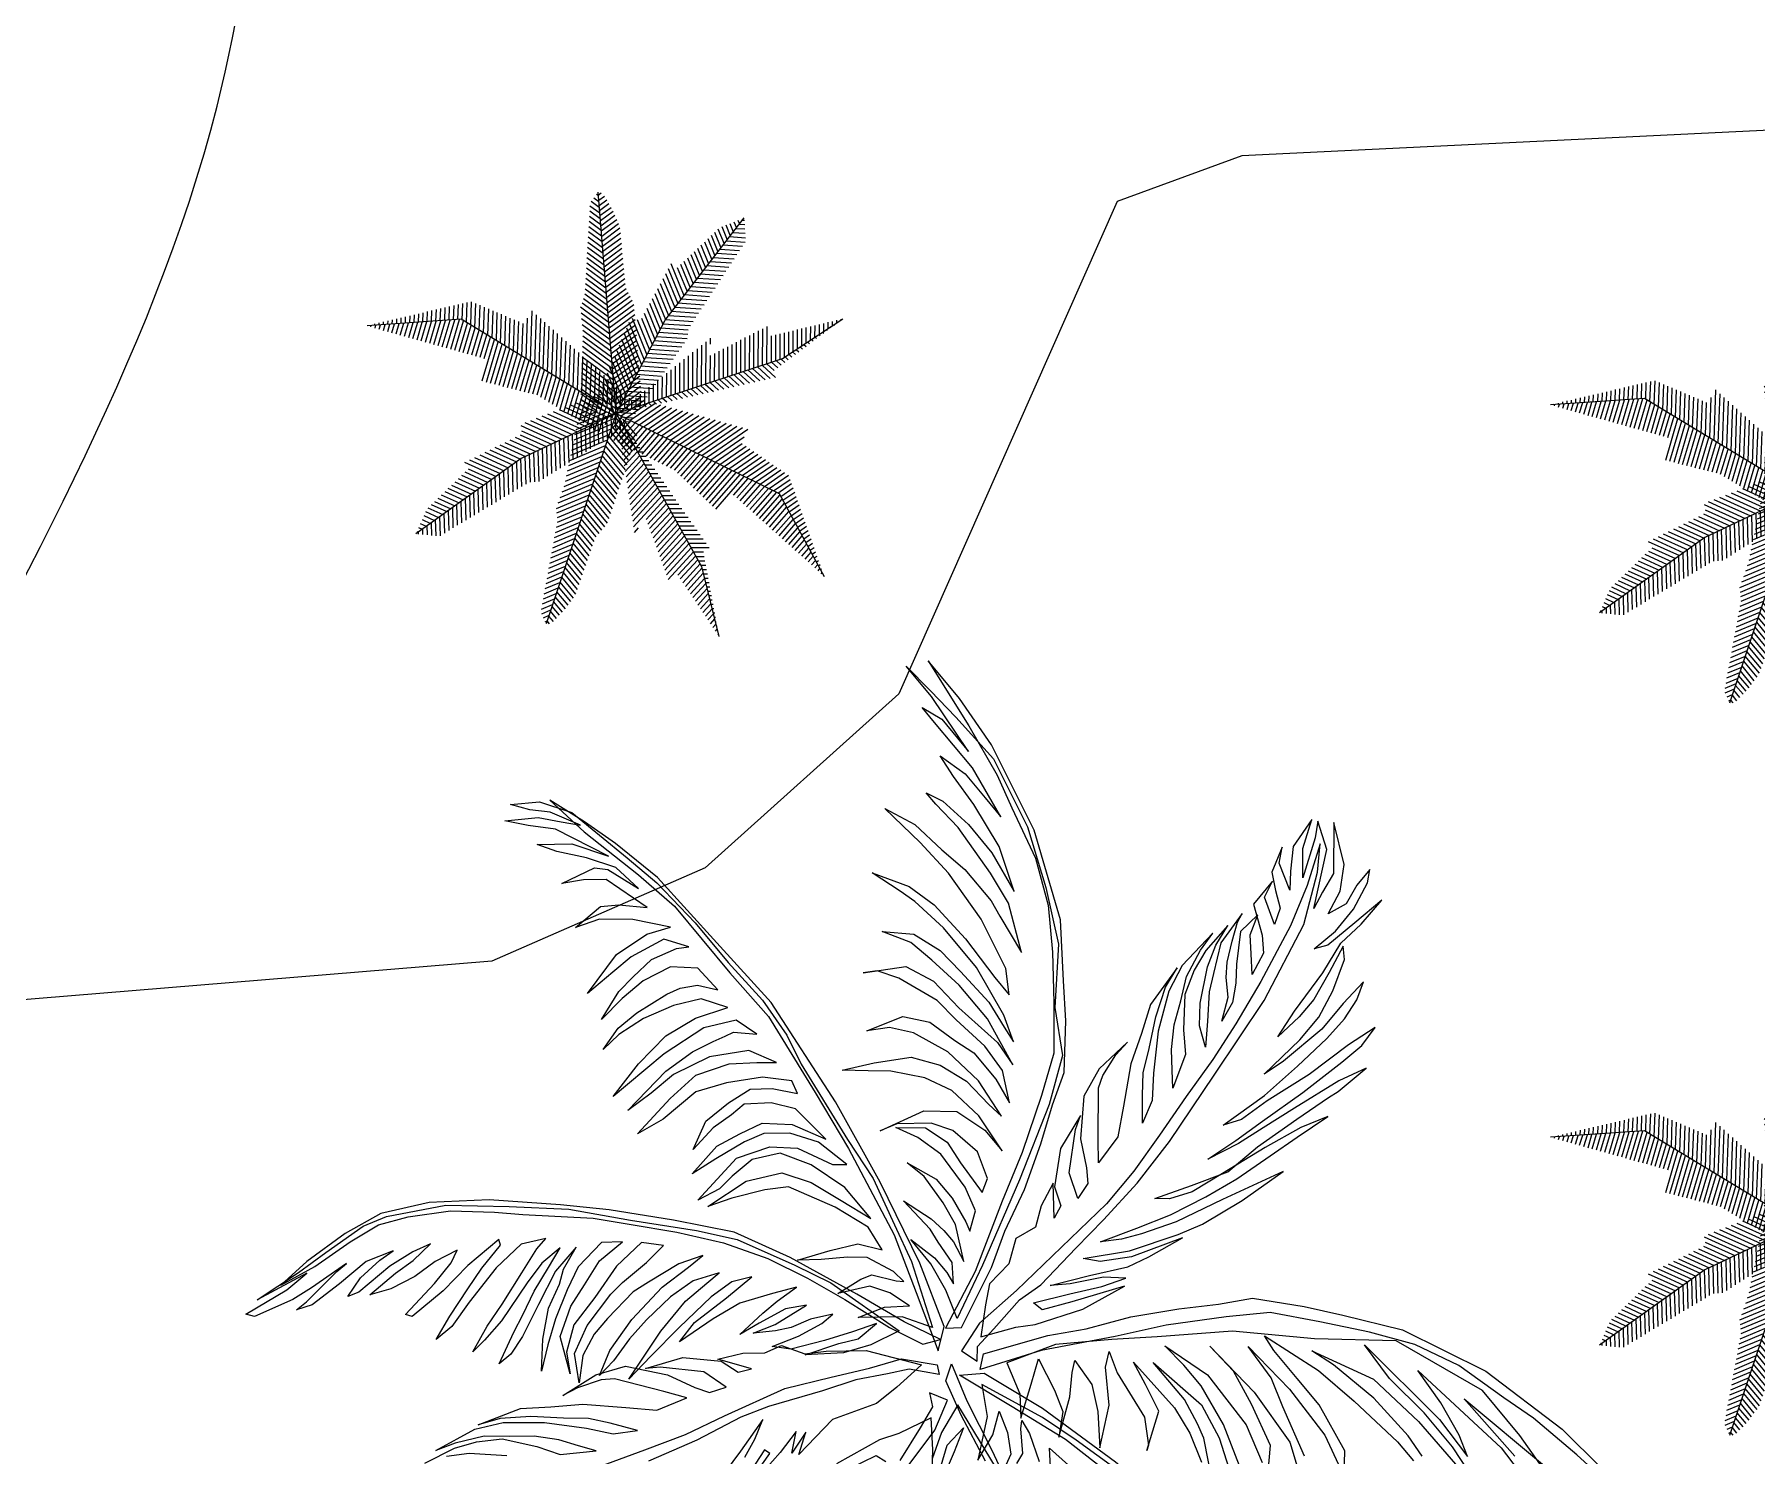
# Model space of a CAD drawing. Header units: millimetres. Extents: x 72 to 2826, y -203 to 794.
# Drawn here: x 1683.88 to 1694.37, y 326.84 to 335.5 of the extents above; entities that cross this region are included whole.
import ezdxf

# ---------------------------------------------------------------- set-up
doc = ezdxf.new("R2010")
doc.units = ezdxf.units.MM
doc.layers.add('01_Fina', color=250, linetype='Continuous', lineweight=15)
doc.layers.add('2D VEGETACION', color=74, linetype='Continuous', lineweight=5)
doc.layers.add('BOSQUENUEVO', color=64, linetype='Continuous')

# ---------------------------------------------------------------- blocks, each defined once
blk = doc.blocks.new('A-19')
at = {"layer": '2D VEGETACION'}
for points in [[(0.0015, 0.0278), (-0.0009, 0.1149), (0.0033, 0.1653), (0.003, 0.2253), (0.0087, 0.2883), (0.0156, 0.3399), (0.0192, 0.3846), (0.0468, 0.4471), (0.0704, 0.4926), (0.1082, 0.5631), (0.1877, 0.6544), (0.2856, 0.7318), (0.3487, 0.7691)], [(0.4059, 0.796), (0.3228, 0.7418), (0.2623, 0.6993), (0.2272, 0.6687), (0.1717, 0.6222), (0.131, 0.5739), (0.1002, 0.5207), (0.071, 0.4617), (0.0431, 0.4023), (0.0344, 0.3455), (0.0252, 0.267), (0.0228, 0.1992), (0.0162, 0.1014), (0.02, 0.0183), (0.0015, 0.0278), (0.0015, 0.0278)], [(0.0203, 0.0539), (0.0636, 0.0603), (0.0947, 0.0535), (0.0553, 0.0779), (0.0256, 0.0951), (0.0702, 0.1054), (0.0999, 0.1087), (0.1309, 0.0953), (0.0837, 0.1225), (0.0539, 0.1332), (0.0397, 0.1405), (0.0753, 0.154), (0.1114, 0.1528), (0.1577, 0.1435), (0.1069, 0.169), (0.058, 0.1771), (0.0395, 0.1866), (0.0691, 0.1899), (0.134, 0.2097), (0.1704, 0.2054), (0.1764, 0.2018), (0.131, 0.2298), (0.0929, 0.2215), (0.061, 0.214), (0.1319, 0.2506), (0.1687, 0.2615), (0.2093, 0.2667)], [(0.2403, 0.2738), (0.1795, 0.2774), (0.1594, 0.2744), (0.1248, 0.2656), (0.0676, 0.2386), (0.137, 0.2853), (0.1843, 0.2969), (0.2357, 0.2996)], [(0.226, 0.3133), (0.1688, 0.3068), (0.1128, 0.2911), (0.0811, 0.2762), (0.0507, 0.2586), (0.1009, 0.3027), (0.1769, 0.3353), (0.2293, 0.3428)], [(0.2705, 0.3375), (0.2109, 0.3589), (0.1524, 0.3485), (0.1051, 0.337), (0.0659, 0.3152), (0.1382, 0.3558), (0.2128, 0.3845), (0.2551, 0.3862)], [(0.2353, 0.3984), (0.1663, 0.3873), (0.1258, 0.3822), (0.0788, 0.3632), (0.1458, 0.4013), (0.2156, 0.431), (0.2641, 0.4399)], [(0.3027, 0.4334), (0.2418, 0.4509), (0.1757, 0.4337), (0.1352, 0.4146), (0.0921, 0.3943), (0.0706, 0.3874), (0.132, 0.4442), (0.1824, 0.4788), (0.2477, 0.5203), (0.2767, 0.534)], [(0.274, 0.5467), (0.2437, 0.5357), (0.1851, 0.5048), (0.1298, 0.4647), (0.1049, 0.4423), (0.1609, 0.5106), (0.2289, 0.5534), (0.357, 0.617), (0.2719, 0.5877), (0.22, 0.5632), (0.1653, 0.5309), (0.1148, 0.5103), (0.2334, 0.5803), (0.2892, 0.6034), (0.2595, 0.6001), (0.2127, 0.5877), (0.1644, 0.5692), (0.2894, 0.6486), (0.3566, 0.6771)], [(0.3041, 0.6631), (0.2156, 0.6181), (0.3288, 0.6995)], [(0.3608, 0.707), (0.2796, 0.6762), (0.2109, 0.6439), (0.1201, 0.5516), (0.0908, 0.4495), (0.0545, 0.3486), (0.0366, 0.252), (0.0253, 0.1939), (0.0132, 0.1215), (0.0203, 0.0539), (0.0203, 0.0539)], [(-0.0211, 0.0301), (-0.0218, 0.0771), (-0.0186, 0.1022), (-0.0223, 0.1672), (-0.0379, 0.2276), (-0.0352, 0.1557), (-0.0348, 0.1161), (-0.0467, 0.1072), (-0.0461, 0.156), (-0.0447, 0.1986), (-0.0474, 0.2317), (-0.0558, 0.204), (-0.0586, 0.1597), (-0.0627, 0.1341), (-0.0628, 0.1868), (-0.0611, 0.2381), (-0.0666, 0.2678), (-0.0798, 0.3164), (-0.0723, 0.2457), (-0.0767, 0.205), (-0.0863, 0.1843), (-0.0806, 0.2451), (-0.0851, 0.3117), (-0.0904, 0.3458), (-0.107, 0.4036), (-0.1304, 0.4646), (-0.1149, 0.3794), (-0.1021, 0.3134), (-0.0979, 0.2659), (-0.0981, 0.2389), (-0.1013, 0.2116), (-0.1067, 0.2618), (-0.1126, 0.3085), (-0.1236, 0.3592), (-0.1361, 0.4038), (-0.1541, 0.4534), (-0.1688, 0.4938), (-0.1848, 0.539), (-0.18, 0.5014), (-0.1664, 0.4498), (-0.1478, 0.3876), (-0.1344, 0.3433), (-0.133, 0.3128), (-0.1382, 0.2942), (-0.1427, 0.3448), (-0.148, 0.395), (-0.1696, 0.4407), (-0.1918, 0.4991), (-0.2085, 0.546), (-0.213, 0.5601), (-0.2333, 0.6032), (-0.226, 0.5647), (-0.2061, 0.4999), (-0.1919, 0.4539), (-0.1802, 0.4175), (-0.1703, 0.3737), (-0.1846, 0.4154), (-0.2002, 0.4553), (-0.2232, 0.5155), (-0.2488, 0.5744), (-0.2633, 0.6052), (-0.2815, 0.6278), (-0.2685, 0.5887), (-0.2437, 0.5294), (-0.2243, 0.4676), (-0.2095, 0.4295), (-0.2083, 0.4042), (-0.2321, 0.4661), (-0.2584, 0.5172), (-0.2834, 0.5634), (-0.3023, 0.5921), (-0.3223, 0.6139), (-0.3428, 0.6279), (-0.3223, 0.5956), (-0.297, 0.5602), (-0.2692, 0.5013), (-0.2589, 0.4728), (-0.2907, 0.5288), (-0.3131, 0.5602), (-0.3416, 0.5865), (-0.3772, 0.6117), (-0.3945, 0.6143), (-0.3659, 0.5879), (-0.3366, 0.5598), (-0.3197, 0.5355), (-0.3018, 0.5021), (-0.3285, 0.5314), (-0.3674, 0.5797), (-0.3989, 0.6122), (-0.416, 0.6439), (-0.4396, 0.6779), (-0.4201, 0.6366), (-0.4006, 0.5953), (-0.4006, 0.577), (-0.4159, 0.6095), (-0.4374, 0.6392), (-0.466, 0.6655), (-0.4823, 0.6728), (-0.4667, 0.6512), (-0.4467, 0.6316), (-0.4399, 0.6057), (-0.4647, 0.6285), (-0.497, 0.6423), (-0.5531, 0.6427), (-0.4891, 0.6256), (-0.4691, 0.606), (-0.4516, 0.5895), (-0.5213, 0.6254), (-0.5601, 0.6233), (-0.5398, 0.6145), (-0.4939, 0.5856), (-0.5307, 0.5952), (-0.5641, 0.616), (-0.5362, 0.584), (-0.506, 0.5724), (-0.4822, 0.5654), (-0.5197, 0.5606), (-0.5391, 0.5697), (-0.5109, 0.5486), (-0.4865, 0.5472), (-0.463, 0.5475), (-0.4442, 0.5349), (-0.4821, 0.531), (-0.4992, 0.5466), (-0.4768, 0.5152), (-0.435, 0.5156), (-0.4116, 0.5115), (-0.3886, 0.4901), (-0.415, 0.496), (-0.4389, 0.5008), (-0.4616, 0.517), (-0.4465, 0.4897), (-0.4068, 0.474), (-0.3831, 0.4669), (-0.3598, 0.4564), (-0.3398, 0.4368), (-0.3677, 0.4527), (-0.3933, 0.4567), (-0.4123, 0.4628), (-0.4368, 0.476), (-0.4591, 0.4891), (-0.4685, 0.4976), (-0.4385, 0.4612), (-0.4024, 0.4417), (-0.3809, 0.4303), (-0.3442, 0.4186), (-0.3122, 0.4079), (-0.3409, 0.4072), (-0.3695, 0.4153), (-0.4129, 0.4367), (-0.4373, 0.4543), (-0.4582, 0.4756), (-0.4337, 0.4398), (-0.4129, 0.4185), (-0.3855, 0.3991), (-0.3414, 0.3855), (-0.3098, 0.38), (-0.2713, 0.353), (-0.2942, 0.3583), (-0.3206, 0.3641), (-0.3508, 0.3757), (-0.3787, 0.3916), (-0.4075, 0.407), (-0.4361, 0.4333), (-0.4534, 0.4542), (-0.4228, 0.4052), (-0.3947, 0.3798), (-0.3478, 0.3534), (-0.2965, 0.3336), (-0.2624, 0.3228), (-0.2372, 0.3035), (-0.2726, 0.3126), (-0.3003, 0.321), (-0.3291, 0.3365), (-0.3669, 0.3552), (-0.4008, 0.3768), (-0.4216, 0.3982), (-0.384, 0.3525), (-0.3505, 0.3317), (-0.3158, 0.3083), (-0.265, 0.285), (-0.228, 0.268), (-0.2017, 0.2352), (-0.232, 0.2425), (-0.296, 0.2596), (-0.3102, 0.269), (-0.3318, 0.2922), (-0.344, 0.3112), (-0.3198, 0.2667), (-0.2904, 0.2386), (-0.2378, 0.2204), (-0.1991, 0.2182), (-0.1792, 0.2147), (-0.1635, 0.1974), (-0.1988, 0.1947), (-0.2513, 0.2172), (-0.2672, 0.228), (-0.2319, 0.192), (-0.1858, 0.1718), (-0.1597, 0.1734), (-0.1464, 0.1613), (-0.191, 0.1715), (-0.1663, 0.1487), (-0.1414, 0.1346), (-0.1334, 0.1062), (-0.1037, 0.089), (-0.0849, 0.0581), (-0.0599, 0.0462), (-0.0211, 0.0301), (-0.0211, 0.0301)], [(-0.1021, 0.179), (-0.1281, 0.2227), (-0.1634, 0.277), (-0.2052, 0.3315), (-0.2743, 0.4096), (-0.3519, 0.4967), (-0.4346, 0.5717), (-0.4961, 0.6061), (-0.531, 0.6187), (-0.4825, 0.5889), (-0.4372, 0.5543), (-0.3767, 0.499), (-0.3316, 0.4536), (-0.2943, 0.4131), (-0.2566, 0.3674), (-0.2163, 0.3208), (-0.1795, 0.2769), (-0.1474, 0.2318), (-0.0676, 0.0899), (-0.0385, 0.0327), (-0.0096, 0.0011), (0.0086, 0.0172), (-0.01, 0.0224), (-0.0268, 0.0489), (-0.055, 0.0905), (-0.0668, 0.1225), (-0.1021, 0.179), (-0.1021, 0.179)], [(0.0257, 0.022), (0.0889, 0.0841), (0.1807, 0.1586), (0.2771, 0.2277), (0.4069, 0.3105), (0.5049, 0.3513), (0.6099, 0.3954), (0.6794, 0.4121), (0.7275, 0.4219), (0.7794, 0.4281), (0.7229, 0.4089), (0.6345, 0.3888), (0.5741, 0.371), (0.4729, 0.3233), (0.4026, 0.2923), (0.3058, 0.2284), (0.2364, 0.1795), (0.1359, 0.1031), (0.0776, 0.0465), (0.0202, -0.0096), (0.0257, 0.022), (0.0257, 0.022)], [(0.0395, 0.0156), (0.0812, 0.0116), (0.1332, -0.0144), (0.1064, 0.0128), (0.0785, 0.0287), (0.1082, 0.0319), (0.1364, 0.0291), (0.1693, 0.0027)], [(0.1504, 0.0335), (0.1398, 0.0447), (0.1081, 0.0502), (0.0978, 0.0539), (0.1166, 0.0596), (0.155, 0.0626)], [(0.1735, 0.0735), (0.1415, 0.0799), (0.1693, 0.0984)], [(0.1915, 0.1583), (0.1405, 0.116), (0.101, 0.0812), (0.0395, 0.0156), (0.0395, 0.0156)], [(-0.0517, 0.006), (-0.0914, 0.0012), (-0.1295, -0.0092), (-0.1664, -0.0266), (-0.1358, -0.0025), (-0.113, 0.0083), (-0.0968, 0.0127), (-0.1241, 0.0181), (-0.1543, 0.007), (-0.1732, 0.0014), (-0.2177, -0.0228), (-0.1861, 0.006), (-0.1671, 0.0182), (-0.1495, 0.0265), (-0.1215, 0.0333), (-0.1707, 0.0348), (-0.2022, 0.0264), (-0.2413, 0.0112), (-0.2643, -0.0061), (-0.234, 0.0254), (-0.2049, 0.0391), (-0.1708, 0.0487), (-0.1577, 0.0506), (-0.1813, 0.0642), (-0.2145, 0.0593), (-0.2641, 0.0391), (-0.2929, 0.0159), (-0.3126, -0.0085), (-0.3022, 0.0287), (-0.2773, 0.0512), (-0.2466, 0.0614), (-0.2023, 0.079), (-0.2181, 0.0899), (-0.2552, 0.0864), (-0.2901, 0.0624), (-0.3064, 0.0375), (-0.3169, -0.0062), (-0.3135, -0.0293), (-0.3243, 0.0322), (-0.3125, 0.0733), (-0.2801, 0.1026), (-0.2484, 0.1175), (-0.3001, 0.0996), (-0.3408, 0.074), (-0.3654, 0.0441), (-0.385, 0.0036), (-0.3931, -0.0249), (-0.4025, -0.0573), (-0.4011, -0.0147), (-0.3961, 0.0339), (-0.3766, 0.0678), (-0.3477, 0.0954), (-0.3111, 0.1159), (-0.2921, 0.1281), (-0.3443, 0.111), (-0.3906, 0.0816), (-0.4258, 0.0446), (-0.4404, 0.0162), (-0.4437, -0.0133), (-0.45, 0.0364), (-0.434, 0.0687), (-0.4029, 0.0941), (-0.3812, 0.114), (-0.3407, 0.1331), (-0.3065, 0.1428), (-0.3492, 0.1442), (-0.3856, 0.1302), (-0.4284, 0.1025), (-0.4588, 0.0849), (-0.4998, 0.0441), (-0.516, 0.0192), (-0.5182, 0.001), (-0.5121, 0.0566), (-0.4845, 0.0868), (-0.4426, 0.1098), (-0.3861, 0.1472), (-0.3532, 0.1595), (-0.4192, 0.1423), (-0.4711, 0.1178), (-0.5113, 0.0914), (-0.5405, 0.0711), (-0.5639, 0.0386), (-0.55, 0.0775), (-0.521, 0.1051), (-0.488, 0.1239), (-0.44, 0.1498), (-0.4032, 0.1607), (-0.3817, 0.1676), (-0.4187, 0.1641), (-0.4875, 0.1456), (-0.5482, 0.117), (-0.591, 0.0893), (-0.6088, 0.0744), (-0.6412, 0.0452), (-0.6115, 0.0871), (-0.5805, 0.1125), (-0.5272, 0.1409), (-0.4688, 0.1652), (-0.4424, 0.1777), (-0.4766, 0.1819), (-0.547, 0.167), (-0.6155, 0.1412), (-0.6635, 0.1153), (-0.7178, 0.0822), (-0.6879, 0.1146), (-0.6473, 0.1402), (-0.615, 0.1629), (-0.5666, 0.1857), (-0.5447, 0.1918), (-0.4917, 0.2071), (-0.5583, 0.2069), (-0.6017, 0.1939), (-0.6701, 0.1681), (-0.7067, 0.1476), (-0.7243, 0.1393), (-0.7082, 0.1577), (-0.6702, 0.182), (-0.6271, 0.2023), (-0.5711, 0.218), (-0.6325, 0.2138), (-0.6939, 0.1956), (-0.7356, 0.1792), (-0.7663, 0.169), (-0.7352, 0.1944), (-0.6983, 0.2118), (-0.6692, 0.2255), (-0.7406, 0.2058), (-0.8101, 0.173), (-0.833, 0.1623), (-0.8116, 0.1831), (-0.7624, 0.2063), (-0.8435, 0.1777), (-0.8901, 0.1557), (-0.8513, 0.1783), (-0.8095, 0.2013), (-0.7447, 0.2351), (-0.6481, 0.2559), (-0.5658, 0.2592), (-0.4902, 0.2562), (-0.4116, 0.2309), (-0.3486, 0.2251), (-0.2911, 0.192), (-0.2059, 0.13), (-0.1106, 0.0556), (-0.0517, 0.006), (-0.0517, 0.006)], [(-0.039, 0.0087), (-0.1047, 0.0659), (-0.1462, 0.0947), (-0.1923, 0.1332), (-0.2446, 0.1688), (-0.2897, 0.1959), (-0.3265, 0.2216), (-0.3913, 0.2404), (-0.4424, 0.2508), (-0.5199, 0.2669), (-0.6418, 0.2632), (-0.763, 0.2372), (-0.8318, 0.2123), (-0.8899, 0.1849), (-0.7944, 0.2149), (-0.723, 0.2346), (-0.6771, 0.2422), (-0.6059, 0.2554), (-0.5428, 0.2561), (-0.4821, 0.246), (-0.4181, 0.2311), (-0.3545, 0.2148), (-0.3051, 0.1854), (-0.2396, 0.1421), (-0.1848, 0.1013), (-0.1052, 0.0442), (-0.0434, -0.0116), (-0.039, 0.0087), (-0.039, 0.0087)], [(0.0228, -0.0288), (0.0033, -0.0157), (0.0551, -0.0089), (0.1244, 0.0065), (0.2228, 0.0249)], [(0.1373, -0.005), (0.0714, -0.0205), (0.0228, -0.0288), (0.0228, -0.0288)], [(0.0571, -0.0214), (0.0868, -0.051), (0.1166, -0.0715)], [(0.128, -0.0622), (0.1044, -0.0481), (0.0881, -0.0216), (0.1152, -0.0415), (0.1457, -0.065)], [(0.1613, 0.0098), (0.0571, -0.0214), (0.0571, -0.0214)], [(-0.046, -0.0129), (-0.1337, -0.023), (-0.2487, -0.0461), (-0.3646, -0.076), (-0.5106, -0.1245), (-0.6036, -0.1737), (-0.7053, -0.227), (-0.7619, -0.2688), (-0.7997, -0.3006), (-0.8383, -0.3371), (-0.7871, -0.3043), (-0.715, -0.2499), (-0.6637, -0.2149), (-0.5616, -0.1668), (-0.4939, -0.1327), (-0.383, -0.0987), (-0.3015, -0.0753), (-0.1777, -0.0459), (-0.0979, -0.0373), (-0.0172, -0.0283), (-0.046, -0.0129), (-0.046, -0.0129)], [(-0.0307, -0.0454), (-0.031, -0.0219), (-0.065, -0.0616), (-0.1153, -0.1122), (-0.1835, -0.1842), (-0.2337, -0.2465), (-0.2684, -0.3188), (-0.3028, -0.3964), (-0.3251, -0.4563), (-0.3545, -0.5444), (-0.3711, -0.621), (-0.373, -0.6854), (-0.3594, -0.737), (-0.3367, -0.7941), (-0.3155, -0.8346), (-0.3278, -0.7856), (-0.3471, -0.7334), (-0.3592, -0.6918), (-0.3596, -0.6522), (-0.3535, -0.5966), (-0.3375, -0.5418), (-0.3249, -0.5068), (-0.2973, -0.4196), (-0.278, -0.3761), (-0.2523, -0.3188), (-0.2236, -0.2633), (-0.1894, -0.2128), (-0.1519, -0.1692), (-0.1126, -0.1292), (-0.0628, -0.0821), (-0.0307, -0.0454), (-0.0307, -0.0454)], [(-0.0485, -0.028), (-0.072, -0.0627), (-0.0854, -0.1185), (-0.0898, -0.0819), (-0.0834, -0.0499), (-0.1061, -0.0702), (-0.121, -0.0934), (-0.1224, -0.136), (-0.1329, -0.1022), (-0.1347, -0.087), (-0.1193, -0.0582), (-0.116, -0.0491), (-0.1319, -0.0587), (-0.1582, -0.0873), (-0.1649, -0.1119), (-0.1705, -0.1457), (-0.1777, -0.176), (-0.1793, -0.1316), (-0.1784, -0.0947), (-0.163, -0.0659), (-0.1958, -0.076), (-0.2319, -0.1113), (-0.2731, -0.163), (-0.2768, -0.1938), (-0.2774, -0.2381), (-0.2747, -0.2713), (-0.2939, -0.2147), (-0.2928, -0.1669), (-0.2711, -0.133), (-0.2386, -0.1015), (-0.2061, -0.0701), (-0.2536, -0.0925), (-0.2932, -0.1273), (-0.3183, -0.1628), (-0.3192, -0.1998), (-0.3047, -0.2306), (-0.2929, -0.2508), (-0.2858, -0.2819), (-0.3262, -0.2192), (-0.3295, -0.1734), (-0.3187, -0.1393), (-0.2865, -0.1005), (-0.2821, -0.0823), (-0.3193, -0.1106), (-0.3401, -0.144), (-0.3482, -0.1769), (-0.3441, -0.204), (-0.332, -0.2456), (-0.321, -0.2802), (-0.3475, -0.24), (-0.3555, -0.2072), (-0.3617, -0.1757), (-0.3504, -0.1381), (-0.3208, -0.1005), (-0.3689, -0.1286), (-0.3843, -0.1574), (-0.3917, -0.192), (-0.3825, -0.2114), (-0.3719, -0.2386), (-0.3513, -0.2708), (-0.3825, -0.2457), (-0.3986, -0.2114), (-0.4083, -0.1795), (-0.4021, -0.1517), (-0.3874, -0.1212), (-0.4053, -0.1243), (-0.4197, -0.16), (-0.4242, -0.2074), (-0.423, -0.2487), (-0.3993, -0.2989), (-0.3893, -0.3361), (-0.4229, -0.2831), (-0.4438, -0.2435), (-0.4471, -0.1977), (-0.4401, -0.1622), (-0.4335, -0.1375), (-0.4577, -0.1683), (-0.4624, -0.22), (-0.4522, -0.2711), (-0.436, -0.3054), (-0.4216, -0.3406), (-0.4589, -0.2797), (-0.4746, -0.2397), (-0.4808, -0.2104), (-0.4835, -0.1934), (-0.4858, -0.1816), (-0.4756, -0.1531), (-0.5, -0.1743), (-0.501, -0.2178), (-0.481, -0.2761), (-0.4545, -0.3324), (-0.4441, -0.3544), (-0.4771, -0.3119), (-0.5031, -0.2682), (-0.516, -0.2248), (-0.5185, -0.1808), (-0.5383, -0.2117), (-0.5392, -0.2487), (-0.5323, -0.2906), (-0.5205, -0.327), (-0.5067, -0.3517), (-0.5287, -0.3255), (-0.542, -0.2973), (-0.5554, -0.2531), (-0.5588, -0.2343), (-0.5566, -0.2117), (-0.5443, -0.1876), (-0.5778, -0.2056), (-0.5886, -0.2397), (-0.5799, -0.2786), (-0.5645, -0.3112), (-0.5448, -0.3438), (-0.5746, -0.3127), (-0.5884, -0.2902), (-0.6043, -0.2611), (-0.61, -0.2262), (-0.6079, -0.2101), (-0.6255, -0.2389), (-0.614, -0.2861), (-0.6007, -0.3143), (-0.5824, -0.353), (-0.6218, -0.3038), (-0.6377, -0.2586), (-0.6387, -0.2268), (-0.6606, -0.2716), (-0.672, -0.3135), (-0.6693, -0.3466), (-0.6876, -0.3079), (-0.6836, -0.2845), (-0.671, -0.2496), (-0.7198, -0.292), (-0.7266, -0.3209), (-0.7294, -0.3492), (-0.7384, -0.3028), (-0.7319, -0.2869), (-0.6977, -0.2546), (-0.7317, -0.276), (-0.7533, -0.3099), (-0.7711, -0.3452), (-0.7864, -0.3674), (-0.7758, -0.3237), (-0.7483, -0.2817), (-0.7997, -0.3393), (-0.8131, -0.3725), (-0.8267, -0.4004), (-0.8201, -0.3575), (-0.8073, -0.33), (-0.7968, -0.3067), (-0.8228, -0.3405), (-0.8325, -0.3655), (-0.8456, -0.3878), (-0.8395, -0.3506), (-0.8152, -0.3133), (-0.74, -0.2584), (-0.6988, -0.2293), (-0.6358, -0.1942), (-0.5751, -0.1656), (-0.5165, -0.1348), (-0.4643, -0.1155), (-0.4232, -0.1069), (-0.3132, -0.0733), (-0.2558, -0.0537), (-0.1903, -0.0422), (-0.1387, -0.0329), (-0.0485, -0.028), (-0.0485, -0.028)], [(-0.0028, -0.2605), (0.0014, -0.2985), (0.0162, -0.3616), (0.0266, -0.4295)], [(0.0171, -0.4915), (0.0113, -0.4302), (0.0054, -0.3741), (-0.0054, -0.3189), (-0.0203, -0.2339), (-0.0191, -0.172), (-0.018, -0.1205), (-0.0191, -0.0772), (0, -0.0344), (0.0126, -0.0348), (-0.0036, -0.0712), (-0.0051, -0.0999), (-0.0079, -0.1416), (-0.0049, -0.1874), (-0.0028, -0.2605), (-0.0028, -0.2605)], [(0.1215, -0.109), (0.0813, -0.0588), (0.0478, -0.0327), (0.0328, -0.0533), (0.0514, -0.0541), (0.0737, -0.0764), (0.1084, -0.1125)], [(-0.005, -0.0541), (0.0149, -0.0923), (0.0289, -0.1233), (0.0344, -0.1838), (0.0676, -0.2377), (0.0416, -0.2216), (0.0637, -0.2465), (0.0378, -0.2335), (0.0588, -0.2609), (0.0756, -0.2857)], [(0.1025, -0.3285), (0.0566, -0.2742), (0.0504, -0.2797), (0.0954, -0.3291)], [(0.0534, -0.3067), (0.0338, -0.2881), (0.0118, -0.2716), (0.0444, -0.3102), (0.0744, -0.3476)], [(-0.0264, -0.6061), (-0.0418, -0.6527), (-0.0451, -0.6821)], [(-0.0441, -0.7119), (-0.0531, -0.6695), (-0.0541, -0.6397), (-0.0492, -0.6065), (-0.0285, -0.5653), (-0.0106, -0.5386), (-0.0035, -0.4921), (-0.0155, -0.5123), (-0.0296, -0.5355), (-0.0421, -0.5653), (-0.0499, -0.5964), (-0.0587, -0.6279), (-0.0594, -0.6667), (-0.0563, -0.6937), (-0.0705, -0.6377), (-0.0695, -0.5997), (-0.0561, -0.5477), (-0.035, -0.4969), (-0.0192, -0.4648), (-0.0157, -0.4332), (-0.0336, -0.4651), (-0.0467, -0.491), (-0.0554, -0.5225), (-0.0681, -0.5627), (-0.0758, -0.6022), (-0.0748, -0.632), (-0.0817, -0.5732), (-0.0736, -0.5347), (-0.0666, -0.4934), (-0.0483, -0.4405), (-0.0349, -0.4021), (-0.0405, -0.3605), (-0.0562, -0.3873), (-0.0881, -0.4454), (-0.091, -0.4622), (-0.089, -0.4947), (-0.084, -0.5157), (-0.0994, -0.4675), (-0.1003, -0.4272), (-0.0758, -0.3771), (-0.051, -0.3468), (-0.0397, -0.3299), (-0.041, -0.3075), (-0.0677, -0.3303), (-0.0878, -0.3838), (-0.0909, -0.4027), (-0.0926, -0.3523), (-0.0753, -0.3051), (-0.0561, -0.2873), (-0.0557, -0.2694), (-0.0792, -0.3086), (-0.0785, -0.275), (-0.0715, -0.2473), (-0.0753, -0.2238), (-0.0574, -0.1971), (-0.0534, -0.1695), (-0.0415, -0.1191), (-0.005, -0.0541), (-0.005, -0.0541)], [(0.0646, -0.059), (0.0741, -0.105), (0.0755, -0.1317), (0.0916, -0.1934)], [(0.1021, -0.1797), (0.0942, -0.1409), (0.1049, -0.1307)], [(0.1317, -0.0751), (0.1057, -0.0675), (0.0646, -0.059), (0.0646, -0.059)], [(-0.0552, -0.0709), (-0.047, -0.1112), (-0.0456, -0.1482), (-0.0559, -0.1971), (-0.0592, -0.1513), (-0.0586, -0.1253), (-0.0719, -0.0971), (-0.0692, -0.1302), (-0.0674, -0.1681), (-0.0676, -0.2134), (-0.0772, -0.2362), (-0.0816, -0.1996), (-0.09, -0.1659), (-0.0979, -0.1492), (-0.099, -0.1787), (-0.0948, -0.2058), (-0.0957, -0.2266), (-0.1003, -0.2557), (-0.104, -0.2252), (-0.1181, -0.1791), (-0.1201, -0.2069), (-0.1109, -0.2446), (-0.1029, -0.273), (-0.1221, -0.2369), (-0.1325, -0.2149), (-0.144, -0.1859), (-0.1438, -0.2181), (-0.1422, -0.2626), (-0.1314, -0.3015), (-0.1134, -0.3511), (-0.1328, -0.3259), (-0.1535, -0.2775), (-0.1717, -0.2388), (-0.1719, -0.2658), (-0.1596, -0.2965), (-0.1316, -0.3468), (-0.1048, -0.3922), (-0.0829, -0.4271), (-0.133, -0.3711), (-0.1629, -0.3304), (-0.1783, -0.2978), (-0.1874, -0.2785), (-0.1856, -0.3142), (-0.1729, -0.348), (-0.152, -0.3855), (-0.1335, -0.4133), (-0.1111, -0.4404), (-0.0972, -0.4629), (-0.1255, -0.4418), (-0.1572, -0.4041), (-0.1879, -0.3551), (-0.2044, -0.3155), (-0.2147, -0.2935), (-0.212, -0.3267), (-0.1987, -0.3709), (-0.1914, -0.3933), (-0.1666, -0.4343), (-0.151, -0.456), (-0.128, -0.4774), (-0.0948, -0.4908), (-0.133, -0.4873), (-0.1642, -0.4622), (-0.1959, -0.4223), (-0.2068, -0.4038), (-0.2243, -0.3668), (-0.2402, -0.3399), (-0.2512, -0.3667), (-0.2295, -0.4059), (-0.1969, -0.4432), (-0.1694, -0.4786), (-0.1372, -0.4968), (-0.109, -0.4996), (-0.1594, -0.4997), (-0.1941, -0.4763), (-0.2162, -0.4523), (-0.2417, -0.4256), (-0.2583, -0.3904), (-0.2641, -0.4168), (-0.2411, -0.4543), (-0.2159, -0.4758), (-0.1829, -0.5001), (-0.1529, -0.5181), (-0.1215, -0.5345), (-0.1617, -0.5223), (-0.1987, -0.5053), (-0.2252, -0.4834), (-0.2428, -0.4734), (-0.2666, -0.4503), (-0.243, -0.4843), (-0.2064, -0.5165), (-0.1714, -0.5473), (-0.1532, -0.5677), (-0.1449, -0.5853), (-0.1799, -0.5567), (-0.1986, -0.5397), (-0.2251, -0.5178), (-0.2502, -0.492), (-0.271, -0.4706), (-0.2577, -0.4988), (-0.2374, -0.5236), (-0.198, -0.5685), (-0.1795, -0.5963), (-0.1686, -0.6148), (-0.1963, -0.5881), (-0.2192, -0.5623), (-0.2519, -0.5272), (-0.2774, -0.5005), (-0.2875, -0.4859), (-0.2882, -0.5185), (-0.2665, -0.5577), (-0.2323, -0.6029), (-0.2073, -0.6331), (-0.1961, -0.6568), (-0.2208, -0.6319), (-0.2496, -0.6003), (-0.2708, -0.5759), (-0.294, -0.5449), (-0.3014, -0.5452), (-0.279, -0.5927), (-0.2551, -0.632), (-0.2327, -0.6795), (-0.2377, -0.6872), (-0.2671, -0.6408), (-0.2878, -0.6129), (-0.3019, -0.6013), (-0.2947, -0.6324), (-0.2824, -0.6631), (-0.2749, -0.6972), (-0.2743, -0.7259), (-0.2929, -0.6864), (-0.3032, -0.66), (-0.3182, -0.6327), (-0.314, -0.6576), (-0.3035, -0.6913), (-0.2811, -0.7388), (-0.2793, -0.7541), (-0.2983, -0.7319), (-0.3146, -0.702), (-0.322, -0.6818), (-0.3172, -0.7193), (-0.2977, -0.7606), (-0.2804, -0.8019), (-0.2791, -0.8229), (-0.2861, -0.8079), (-0.3142, -0.7598), (-0.3212, -0.7449), (-0.302, -0.7971), (-0.2935, -0.8243), (-0.2843, -0.878), (-0.2902, -0.8883), (-0.3075, -0.8287), (-0.322, -0.7979), (-0.3045, -0.8693), (-0.3257, -0.8083), (-0.3418, -0.7675), (-0.3627, -0.7117), (-0.3672, -0.6794), (-0.3623, -0.6008), (-0.3396, -0.5213), (-0.3166, -0.447), (-0.2827, -0.3729), (-0.2482, -0.2932), (-0.2236, -0.245), (-0.1721, -0.181), (-0.1382, -0.1413), (-0.0552, -0.0709), (-0.0552, -0.0709)]]:
    blk.add_lwpolyline(points, dxfattribs=at)
blk = doc.blocks.new('*X73')
at = {"color": 0}
for p, q in [((6.827, 6.747), (7.284, 6.937)), ((6.839, 6.806), (7.285, 6.992)), ((6.851, 6.865), (7.185, 7.004)), ((6.863, 6.924), (7.084, 7.017)), ((6.875, 6.983), (6.984, 7.029)), ((6.792, 6.57), (7.221, 6.749)), ((6.804, 6.629), (7.242, 6.812)), ((6.816, 6.688), (7.263, 6.874)), ((6.756, 6.392), (7.158, 6.56)), ((6.768, 6.451), (7.179, 6.623)), ((6.78, 6.511), (7.2, 6.686)), ((6.718, 6.214), (7.095, 6.371)), ((6.731, 6.273), (7.116, 6.434)), ((6.743, 6.333), (7.137, 6.497)), ((6.657, 6.026), (7.032, 6.182)), ((6.68, 6.09), (7.053, 6.245)), ((6.702, 6.153), (7.074, 6.308)), ((6.614, 5.9), (6.991, 6.057)), ((6.619, 5.848), (6.97, 5.994)), ((6.625, 5.796), (6.949, 5.931)), ((6.635, 5.963), (7.012, 6.12)), ((6.605, 5.625), (6.886, 5.742)), ((6.616, 5.684), (6.907, 5.805)), ((6.627, 5.742), (6.928, 5.868)), ((6.573, 5.449), (6.823, 5.553)), ((6.584, 5.508), (6.844, 5.616)), ((6.594, 5.566), (6.865, 5.679)), ((6.54, 5.273), (6.76, 5.365)), ((6.551, 5.332), (6.781, 5.428)), ((6.562, 5.39), (6.802, 5.49)), ((6.508, 5.097), (6.697, 5.176)), ((6.519, 5.156), (6.718, 5.239)), ((6.529, 5.214), (6.739, 5.302)), ((6.475, 4.921), (6.634, 4.987)), ((6.486, 4.98), (6.655, 5.05)), ((6.497, 5.038), (6.676, 5.113)), ((6.443, 4.745), (6.571, 4.798)), ((6.454, 4.803), (6.592, 4.861)), ((6.464, 4.862), (6.613, 4.924)), ((6.446, 4.692), (6.551, 4.736)), ((6.466, 4.646), (6.53, 4.673)), ((6.485, 4.6), (6.509, 4.61))]:
    blk.add_line(p, q, dxfattribs=at)
blk = doc.blocks.new('*X74')
at = {"color": 0}
for p, q in [((7.518, 6.678), (7.289, 6.952)), ((7.536, 6.733), (7.376, 6.926)), ((7.443, 6.454), (7.215, 6.729)), ((7.462, 6.51), (7.233, 6.785)), ((7.48, 6.566), (7.252, 6.841)), ((7.499, 6.622), (7.27, 6.896)), ((7.388, 6.287), (7.159, 6.562)), ((7.406, 6.343), (7.177, 6.617)), ((7.425, 6.399), (7.196, 6.673)), ((7.313, 6.064), (7.084, 6.338)), ((7.332, 6.119), (7.103, 6.394)), ((7.35, 6.175), (7.122, 6.45)), ((7.369, 6.231), (7.14, 6.506)), ((7.257, 5.896), (7.029, 6.171)), ((7.276, 5.952), (7.047, 6.227)), ((7.295, 6.008), (7.066, 6.283)), ((7.17, 5.689), (6.954, 5.948)), ((7.202, 5.729), (6.973, 6.003)), ((7.22, 5.785), (6.991, 6.059)), ((7.239, 5.84), (7.01, 6.115)), ((7.071, 5.573), (6.899, 5.78)), ((7.104, 5.612), (6.917, 5.836)), ((7.137, 5.65), (6.936, 5.892)), ((6.991, 5.357), (6.824, 5.557)), ((7.01, 5.412), (6.843, 5.613)), ((7.029, 5.467), (6.861, 5.669)), ((7.048, 5.522), (6.88, 5.724)), ((6.934, 5.191), (6.768, 5.39)), ((6.953, 5.246), (6.787, 5.445)), ((6.972, 5.301), (6.806, 5.501)), ((6.857, 4.97), (6.694, 5.166)), ((6.877, 5.025), (6.713, 5.222)), ((6.896, 5.08), (6.731, 5.278)), ((6.915, 5.136), (6.75, 5.334)), ((6.748, 4.788), (6.62, 4.943)), ((6.779, 4.83), (6.638, 4.999)), ((6.81, 4.871), (6.657, 5.055)), ((6.838, 4.915), (6.675, 5.111)), ((6.649, 4.674), (6.564, 4.776)), ((6.684, 4.71), (6.582, 4.831)), ((6.718, 4.747), (6.601, 4.887)), ((6.535, 4.576), (6.508, 4.608)), ((6.58, 4.601), (6.527, 4.664)), ((6.614, 4.637), (6.545, 4.72))]:
    blk.add_line(p, q, dxfattribs=at)
blk = doc.blocks.new('*X77')
at = {"color": 0}
for p, q in [((6.906, 7.137), (7.267, 6.974)), ((6.972, 7.162), (7.271, 7.027)), ((7.037, 7.187), (7.198, 7.115)), ((7.103, 7.212), (7.124, 7.203)), ((6.381, 6.936), (6.793, 6.749)), ((6.447, 6.961), (6.852, 6.777)), ((6.512, 6.986), (6.912, 6.805)), ((6.578, 7.011), (6.971, 6.833)), ((6.644, 7.036), (7.03, 6.861)), ((6.709, 7.061), (7.089, 6.889)), ((6.775, 7.087), (7.149, 6.917)), ((6.84, 7.112), (7.208, 6.945)), ((6.197, 6.744), (6.497, 6.609)), ((6.204, 6.851), (6.616, 6.665)), ((6.215, 6.791), (6.556, 6.637)), ((6.25, 6.885), (6.675, 6.693)), ((6.316, 6.91), (6.734, 6.721)), ((5.792, 6.544), (6.109, 6.4)), ((5.85, 6.572), (6.156, 6.434)), ((5.908, 6.601), (6.203, 6.467)), ((5.966, 6.63), (6.26, 6.496)), ((6.023, 6.658), (6.319, 6.524)), ((6.081, 6.687), (6.379, 6.552)), ((6.139, 6.716), (6.438, 6.581)), ((5.56, 6.429), (5.921, 6.266)), ((5.601, 6.356), (5.874, 6.232)), ((5.618, 6.458), (5.968, 6.299)), ((5.676, 6.486), (6.015, 6.333)), ((5.734, 6.515), (6.062, 6.367)), ((5.37, 6.131), (5.591, 6.031)), ((5.409, 6.168), (5.638, 6.064)), ((5.447, 6.206), (5.686, 6.098)), ((5.486, 6.243), (5.733, 6.131)), ((5.524, 6.281), (5.78, 6.165)), ((5.563, 6.318), (5.827, 6.199)), ((5.178, 5.944), (5.356, 5.863)), ((5.216, 5.981), (5.403, 5.896)), ((5.255, 6.019), (5.45, 5.93)), ((5.293, 6.056), (5.497, 5.963)), ((5.332, 6.093), (5.544, 5.997)), ((5.072, 5.772), (5.168, 5.728)), ((5.092, 5.818), (5.215, 5.762)), ((5.112, 5.864), (5.262, 5.795)), ((5.139, 5.906), (5.309, 5.829)), ((5.013, 5.634), (5.027, 5.627)), ((5.032, 5.68), (5.074, 5.661)), ((5.052, 5.726), (5.121, 5.695))]:
    blk.add_line(p, q, dxfattribs=at)
blk = doc.blocks.new('*X78')
at = {"color": 0}
for p, q in [((7.2, 6.707), (7.193, 6.939)), ((7.249, 6.738), (7.243, 6.962)), ((7.298, 6.769), (7.292, 6.985)), ((7.348, 6.8), (7.343, 6.941)), ((6.759, 6.425), (6.749, 6.728)), ((6.808, 6.457), (6.799, 6.752)), ((6.857, 6.488), (6.848, 6.775)), ((6.906, 6.519), (6.897, 6.798)), ((6.955, 6.55), (6.947, 6.822)), ((7.004, 6.582), (6.996, 6.845)), ((7.053, 6.613), (7.045, 6.868)), ((7.102, 6.644), (7.095, 6.892)), ((7.151, 6.675), (7.144, 6.915)), ((7.397, 6.832), (7.395, 6.88)), ((6.365, 6.206), (6.355, 6.541)), ((6.415, 6.21), (6.404, 6.565)), ((6.464, 6.238), (6.454, 6.588)), ((6.513, 6.269), (6.503, 6.611)), ((6.562, 6.3), (6.552, 6.635)), ((6.611, 6.332), (6.601, 6.658)), ((6.66, 6.363), (6.651, 6.681)), ((6.71, 6.394), (6.7, 6.705)), ((6.02, 6.031), (6.011, 6.331)), ((6.069, 6.061), (6.06, 6.366)), ((6.118, 6.09), (6.109, 6.401)), ((6.168, 6.12), (6.158, 6.436)), ((6.217, 6.15), (6.207, 6.471)), ((6.266, 6.179), (6.256, 6.494)), ((6.315, 6.202), (6.306, 6.518)), ((5.775, 5.883), (5.766, 6.156)), ((5.824, 5.913), (5.815, 6.191)), ((5.873, 5.942), (5.864, 6.226)), ((5.922, 5.972), (5.913, 6.261)), ((5.971, 6.002), (5.962, 6.296)), ((5.48, 5.706), (5.473, 5.946)), ((5.529, 5.735), (5.522, 5.981)), ((5.578, 5.765), (5.57, 6.016)), ((5.627, 5.795), (5.619, 6.051)), ((5.676, 5.824), (5.668, 6.086)), ((5.725, 5.854), (5.717, 6.121)), ((5.183, 5.591), (5.179, 5.736)), ((5.233, 5.586), (5.228, 5.771)), ((5.283, 5.587), (5.277, 5.806)), ((5.332, 5.617), (5.326, 5.841)), ((5.382, 5.647), (5.375, 5.876)), ((5.431, 5.676), (5.424, 5.911)), ((5.033, 5.606), (5.032, 5.631)), ((5.083, 5.601), (5.081, 5.666)), ((5.133, 5.596), (5.13, 5.701))]:
    blk.add_line(p, q, dxfattribs=at)
blk = doc.blocks.new('*X80')
at = {"color": 0}
for p, q in [((7.304, 7.045), (7.495, 7.177)), ((7.306, 7.108), (7.432, 7.195)), ((7.307, 6.987), (7.558, 7.16)), ((7.309, 7.17), (7.369, 7.212)), ((7.359, 6.962), (7.62, 7.142)), ((7.41, 6.936), (7.683, 7.125)), ((7.461, 6.911), (7.746, 7.107)), ((7.513, 6.886), (7.808, 7.09)), ((7.564, 6.861), (7.871, 7.073)), ((7.615, 6.835), (7.934, 7.055)), ((7.667, 6.81), (7.997, 7.038)), ((7.718, 6.785), (8.059, 7.02)), ((7.769, 6.759), (8.122, 7.003)), ((7.821, 6.734), (8.185, 6.985)), ((7.872, 6.709), (8.247, 6.968)), ((7.924, 6.683), (8.31, 6.95)), ((7.975, 6.658), (8.373, 6.933)), ((8.026, 6.633), (8.436, 6.915)), ((8.078, 6.608), (8.498, 6.898)), ((8.129, 6.582), (8.561, 6.88)), ((8.18, 6.557), (8.624, 6.863)), ((8.232, 6.532), (8.686, 6.845)), ((8.283, 6.506), (8.749, 6.828)), ((8.334, 6.481), (8.812, 6.81)), ((8.386, 6.456), (8.769, 6.72)), ((8.437, 6.43), (8.747, 6.644)), ((8.489, 6.405), (8.791, 6.614)), ((8.54, 6.38), (8.835, 6.584)), ((8.591, 6.354), (8.879, 6.553)), ((8.643, 6.329), (8.924, 6.523)), ((8.694, 6.304), (8.968, 6.493)), ((8.745, 6.279), (9.012, 6.462)), ((8.797, 6.253), (9.056, 6.432)), ((8.848, 6.228), (9.1, 6.402)), ((8.899, 6.203), (9.144, 6.371)), ((8.951, 6.177), (9.188, 6.341)), ((9.002, 6.152), (9.232, 6.311)), ((9.054, 6.127), (9.276, 6.28)), ((9.105, 6.101), (9.296, 6.233)), ((9.156, 6.076), (9.313, 6.184)), ((9.188, 6.037), (9.33, 6.136)), ((9.212, 5.993), (9.348, 6.087)), ((9.236, 5.949), (9.365, 6.038)), ((9.26, 5.905), (9.382, 5.989)), ((9.284, 5.86), (9.399, 5.94)), ((9.308, 5.816), (9.416, 5.891)), ((9.332, 5.772), (9.434, 5.842)), ((9.356, 5.728), (9.451, 5.793)), ((9.38, 5.684), (9.468, 5.744)), ((9.404, 5.64), (9.485, 5.696)), ((9.428, 5.596), (9.502, 5.647)), ((9.452, 5.551), (9.519, 5.598)), ((9.476, 5.507), (9.537, 5.549)), ((9.5, 5.463), (9.554, 5.5)), ((9.524, 5.419), (9.571, 5.451)), ((9.549, 5.375), (9.588, 5.402)), ((9.573, 5.331), (9.605, 5.353)), ((9.597, 5.287), (9.623, 5.304)), ((9.621, 5.242), (9.64, 5.256)), ((9.645, 5.198), (9.657, 5.207)), ((9.669, 5.154), (9.674, 5.158))]:
    blk.add_line(p, q, dxfattribs=at)
blk = doc.blocks.new('*X79')
at = {"color": 0}
for p, q in [((7.234, 6.712), (7.423, 6.93)), ((7.259, 6.818), (7.377, 6.953)), ((7.285, 6.924), (7.33, 6.976)), ((7.273, 6.681), (7.47, 6.907)), ((7.32, 6.659), (7.516, 6.884)), ((7.366, 6.636), (7.562, 6.861)), ((7.412, 6.613), (7.609, 6.839)), ((7.459, 6.59), (7.655, 6.816)), ((7.505, 6.567), (7.702, 6.793)), ((7.551, 6.544), (7.748, 6.77)), ((7.598, 6.521), (7.794, 6.747)), ((7.644, 6.498), (7.841, 6.724)), ((7.69, 6.475), (7.887, 6.701)), ((7.737, 6.452), (7.934, 6.679)), ((7.783, 6.43), (7.98, 6.656)), ((7.829, 6.407), (8.026, 6.633)), ((7.876, 6.384), (8.073, 6.61)), ((7.922, 6.361), (8.119, 6.587)), ((7.969, 6.338), (8.165, 6.564)), ((8.005, 6.304), (8.212, 6.541)), ((8.041, 6.269), (8.258, 6.519)), ((8.078, 6.235), (8.305, 6.496)), ((8.114, 6.201), (8.351, 6.473)), ((8.151, 6.167), (8.397, 6.45)), ((8.187, 6.132), (8.444, 6.427)), ((8.224, 6.098), (8.49, 6.404)), ((8.26, 6.064), (8.537, 6.381)), ((8.297, 6.03), (8.583, 6.359)), ((8.333, 5.995), (8.629, 6.336)), ((8.37, 5.961), (8.676, 6.313)), ((8.406, 5.927), (8.722, 6.29)), ((8.443, 5.893), (8.769, 6.267)), ((8.648, 6.052), (8.815, 6.244)), ((8.686, 6.02), (8.861, 6.221)), ((8.723, 5.986), (8.908, 6.199)), ((8.76, 5.953), (8.954, 6.176)), ((8.797, 5.919), (9.001, 6.153)), ((8.835, 5.886), (9.047, 6.13)), ((8.872, 5.853), (9.093, 6.107)), ((8.909, 5.819), (9.14, 6.084)), ((8.946, 5.786), (9.179, 6.053)), ((8.983, 5.752), (9.204, 6.006)), ((9.021, 5.719), (9.23, 5.959)), ((9.058, 5.686), (9.255, 5.913)), ((9.095, 5.652), (9.281, 5.866)), ((9.132, 5.619), (9.306, 5.819)), ((9.169, 5.585), (9.332, 5.772)), ((9.207, 5.552), (9.358, 5.725)), ((9.244, 5.518), (9.383, 5.678)), ((9.281, 5.485), (9.409, 5.632)), ((9.318, 5.452), (9.434, 5.585)), ((9.355, 5.418), (9.46, 5.538)), ((9.393, 5.385), (9.485, 5.491)), ((9.43, 5.351), (9.511, 5.444)), ((9.467, 5.318), (9.536, 5.397)), ((9.504, 5.285), (9.562, 5.351)), ((9.542, 5.251), (9.587, 5.304)), ((9.579, 5.218), (9.613, 5.257)), ((9.616, 5.184), (9.638, 5.21)), ((9.653, 5.151), (9.664, 5.163))]:
    blk.add_line(p, q, dxfattribs=at)
blk = doc.blocks.new('*X76')
at = {"color": 0}
for p, q in [((7.324, 6.95), (7.329, 6.95)), ((7.352, 6.9), (7.364, 6.9)), ((7.379, 6.85), (7.398, 6.85)), ((7.407, 6.8), (7.433, 6.8)), ((7.435, 6.75), (7.467, 6.75)), ((7.463, 6.7), (7.502, 6.7)), ((7.491, 6.65), (7.536, 6.65)), ((7.519, 6.6), (7.571, 6.6)), ((7.546, 6.55), (7.605, 6.55)), ((7.574, 6.5), (7.64, 6.5)), ((7.602, 6.45), (7.675, 6.45)), ((7.63, 6.4), (7.709, 6.4)), ((7.658, 6.35), (7.744, 6.35)), ((7.686, 6.3), (7.778, 6.3)), ((7.714, 6.25), (7.813, 6.25)), ((7.741, 6.2), (7.847, 6.2)), ((7.769, 6.15), (7.882, 6.15)), ((7.797, 6.1), (7.917, 6.1)), ((7.825, 6.05), (7.951, 6.05)), ((7.853, 6), (7.986, 6)), ((7.881, 5.95), (8.02, 5.95)), ((7.909, 5.9), (8.055, 5.9)), ((7.936, 5.85), (8.089, 5.85)), ((7.964, 5.8), (8.124, 5.8)), ((7.992, 5.75), (8.158, 5.75)), ((8.02, 5.7), (8.193, 5.7)), ((8.048, 5.65), (8.228, 5.65)), ((8.076, 5.6), (8.262, 5.6)), ((8.103, 5.55), (8.297, 5.55)), ((8.131, 5.5), (8.331, 5.5)), ((8.159, 5.45), (8.366, 5.45)), ((8.187, 5.4), (8.301, 5.4)), ((8.215, 5.35), (8.31, 5.35)), ((8.243, 5.3), (8.319, 5.3)), ((8.271, 5.25), (8.329, 5.25)), ((8.288, 5.2), (8.338, 5.2)), ((8.3, 5.15), (8.347, 5.15)), ((8.313, 5.1), (8.356, 5.1)), ((8.325, 5.05), (8.366, 5.05)), ((8.338, 5), (8.375, 5)), ((8.35, 4.95), (8.384, 4.95)), ((8.363, 4.9), (8.393, 4.9)), ((8.375, 4.85), (8.402, 4.85)), ((8.388, 4.8), (8.412, 4.8)), ((8.4, 4.75), (8.421, 4.75)), ((8.413, 4.7), (8.43, 4.7)), ((8.425, 4.65), (8.439, 4.65)), ((8.438, 4.6), (8.449, 4.6)), ((8.45, 4.55), (8.458, 4.55)), ((8.463, 4.5), (8.467, 4.5)), ((8.475, 4.45), (8.476, 4.45))]:
    blk.add_line(p, q, dxfattribs=at)
blk = doc.blocks.new('*X75')
at = {"color": 0}
for p, q in [((7.306, 6.959), (7.314, 6.968)), ((7.316, 6.896), (7.34, 6.922)), ((7.326, 6.832), (7.365, 6.876)), ((7.335, 6.769), (7.391, 6.83)), ((7.345, 6.705), (7.416, 6.783)), ((7.355, 6.642), (7.442, 6.737)), ((7.364, 6.578), (7.468, 6.691)), ((7.374, 6.515), (7.493, 6.645)), ((7.384, 6.451), (7.519, 6.599)), ((7.393, 6.388), (7.545, 6.553)), ((7.403, 6.324), (7.57, 6.507)), ((7.413, 6.261), (7.596, 6.461)), ((7.423, 6.197), (7.622, 6.415)), ((7.432, 6.134), (7.647, 6.369)), ((7.442, 6.07), (7.673, 6.323)), ((7.452, 6.006), (7.699, 6.277)), ((7.461, 5.943), (7.724, 6.231)), ((7.471, 5.879), (7.75, 6.185)), ((7.481, 5.816), (7.776, 6.139)), ((7.49, 5.752), (7.801, 6.093)), ((7.5, 5.689), (7.827, 6.047)), ((7.645, 5.773), (7.853, 6.001)), ((7.664, 5.72), (7.878, 5.955)), ((7.684, 5.668), (7.904, 5.908)), ((7.703, 5.615), (7.929, 5.862)), ((7.723, 5.562), (7.955, 5.816)), ((7.742, 5.509), (7.981, 5.77)), ((7.51, 5.625), (7.557, 5.677)), ((7.761, 5.456), (8.006, 5.724)), ((7.781, 5.403), (8.032, 5.678)), ((7.8, 5.35), (8.058, 5.632)), ((7.82, 5.297), (8.083, 5.586)), ((7.839, 5.245), (8.109, 5.54)), ((7.859, 5.192), (8.135, 5.494)), ((7.878, 5.139), (8.16, 5.448)), ((7.897, 5.086), (8.186, 5.402)), ((8.008, 5.132), (8.212, 5.356)), ((8.036, 5.09), (8.237, 5.31)), ((8.065, 5.047), (8.263, 5.264)), ((8.094, 5.004), (8.284, 5.213)), ((8.122, 4.962), (8.299, 5.155)), ((8.151, 4.919), (8.313, 5.097)), ((8.18, 4.876), (8.328, 5.038)), ((8.209, 4.834), (8.343, 4.98)), ((8.237, 4.791), (8.357, 4.922)), ((8.266, 4.748), (8.372, 4.864)), ((8.295, 4.705), (8.386, 4.806)), ((8.323, 4.663), (8.401, 4.747)), ((8.352, 4.62), (8.415, 4.689)), ((8.381, 4.577), (8.43, 4.631)), ((8.41, 4.535), (8.444, 4.573)), ((8.438, 4.492), (8.459, 4.515)), ((8.467, 4.449), (8.473, 4.456))]:
    blk.add_line(p, q, dxfattribs=at)
blk = doc.blocks.new('ARB16')
for points in [[(0.025, -0.003), (-0.153, 2.167)], [(0.025, -0.003), (0.504, 0.913), (1.281, 1.916)], [(0.025, -0.003), (-1.497, 0.92), (-2.419, 0.857)], [(0.025, -0.003), (1.656, 0.535), (2.249, 0.926)], [(0.025, -0.003), (-0.908, -0.446), (-1.941, -1.184)], [(0.025, -0.003), (-0.663, -2.069)], [(0.025, -0.003), (1.623, -0.79), (2.065, -1.602)], [(0.025, -0.003), (0.861, -1.504), (1.033, -2.192)]]:
    blk.add_lwpolyline(points)
at = {"xscale": -0.8550237249794747, "yscale": 0.8550237249794747, "zscale": 0.8550237249794747}
for name, p, rotation in [('*X73', (-4.622, 7.283), 166.2803685724027), ('*X74', (-4.622, 7.283), 166.2803685724027), ('*X77', (6.238, 6.005), 87.7934113527195), ('*X78', (6.238, 6.005), 87.7934113527195), ('*X80', (-1.655, -8.481), 302.5390603787091), ('*X79', (-1.655, -8.481), 302.5390603787091), ('*X75', (-0.524, 8.622), 137.3938790022308), ('*X76', (-0.524, 8.622), 137.3938790022308)]:
    blk.add_blockref(name, p, dxfattribs=dict(at, rotation=rotation))
at = {"xscale": 0.8550237249794747, "yscale": 0.8550237249794747, "zscale": 0.8550237249794747}
for name in ['*X77', '*X80', '*X73', '*X78', '*X74', '*X79', '*X75', '*X76']:
    blk.add_blockref(name, (-6.217, -5.98), dxfattribs=at)

msp = doc.modelspace()

# ---------------------------------------------------------------- linework, layer by layer
for points, knots in [([(1700.418, 323.226), (1696.624, 323.164), (1689.43, 323.046), (1678.615, 324.364), (1675.274, 334.449), (1676.401, 342.715), (1677.215, 349.126), (1677.43, 351.197)], [0, 0, 0, 0, 11.783248, 22.342911, 27.984654, 41.20868, 47.373056, 47.373056, 47.373056, 47.373056]), ([(1689.927, 349.128), (1686.453, 347.421), (1681.644, 342.805), (1682.878, 335.65), (1677.873, 330.611), (1676.569, 331.053)], [30.667977, 30.667977, 30.667977, 30.667977, 41.150385, 47.882564, 53.468796, 53.468796, 53.468796, 53.468796]), ([(1682.369, 324.329), (1682.085, 324.995), (1680.896, 328.571), (1686.132, 333.934), (1684.709, 342.118), (1689.55, 345.898), (1692.551, 346.893), (1693.36, 347.093)], [1.493862, 1.493862, 1.493862, 1.493862, 3.613384, 12.923788, 19.573925, 26.422289, 28.910732, 28.910732, 28.910732, 28.910732])]:
    msp.add_open_spline(points, degree=3, knots=knots)
at = {"layer": '01_Fina', "color": 252, "linetype": 'Continuous', "lineweight": 9, "true_color": 0x939598}
msp.add_lwpolyline([(1737.474, 342.876), (1735.766, 342.56), (1728.016, 341.64), (1725.846, 341.16), (1721.136, 339.65), (1717.426, 338.75), (1705.626, 337.21), (1701.146, 335.24), (1691.236, 334.76), (1690.476, 334.48), (1689.146, 331.48), (1687.966, 330.42), (1686.666, 329.85), (1678.166, 329.15), (1677.296, 329.23), (1677.092, 329.293)], dxfattribs=at)

# ---------------------------------------------------------------- block references
at = {"layer": '2D VEGETACION', "xscale": 4.683593029606762, "yscale": 4.683593029606762, "zscale": 4.683593029606762, "rotation": 284.5812153900507}
msp.add_blockref('A-19', (1689.535, 327.43), dxfattribs=at)
at = {"layer": 'BOSQUENUEVO', "xscale": 0.6211720672489845, "yscale": 0.6211720672489845, "zscale": 0.6211720672489845}
for p in [(1687.408, 333.191), (1694.621, 332.709), (1694.621, 328.245)]:
    msp.add_blockref('ARB16', p, dxfattribs=at)

doc.saveas('drawing.dxf')
